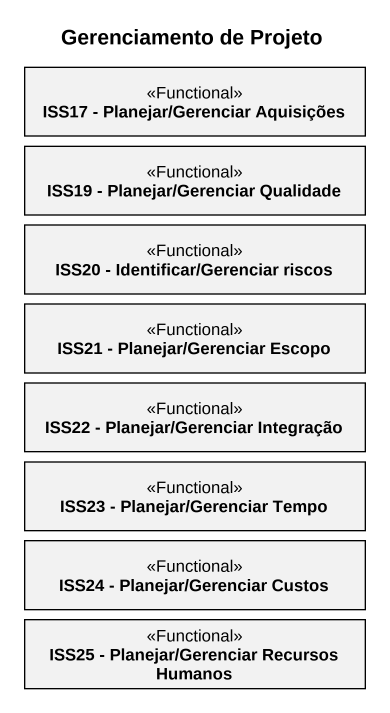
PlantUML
@startuml
title Gerenciamento de Projeto
hide circle
hide empty members
class "ISS17 - Planejar/Gerenciar Aquisições" as ISS17_Planejar_Gerenciar <<Functional>>
class "ISS19 - Planejar/Gerenciar Qualidade" as ISS19_Planejar_Gerenciar <<Functional>>
class "ISS20 - Identificar/Gerenciar riscos" as ISS20_Identificar_Gerenciar <<Functional>>
class "ISS21 - Planejar/Gerenciar Escopo" as ISS21_Planejar_Gerenciar <<Functional>>
class "ISS22 - Planejar/Gerenciar Integração" as ISS22_Planejar_Gerenciar <<Functional>>
class "ISS23 - Planejar/Gerenciar Tempo" as ISS23_Planejar_Gerenciar <<Functional>>
class "ISS24 - Planejar/Gerenciar Custos" as ISS24_Planejar_Gerenciar <<Functional>>
class "ISS25 - Planejar/Gerenciar Recursos Humanos" as ISS25_Planejar_Gerenciar <<Functional>>
@enduml
